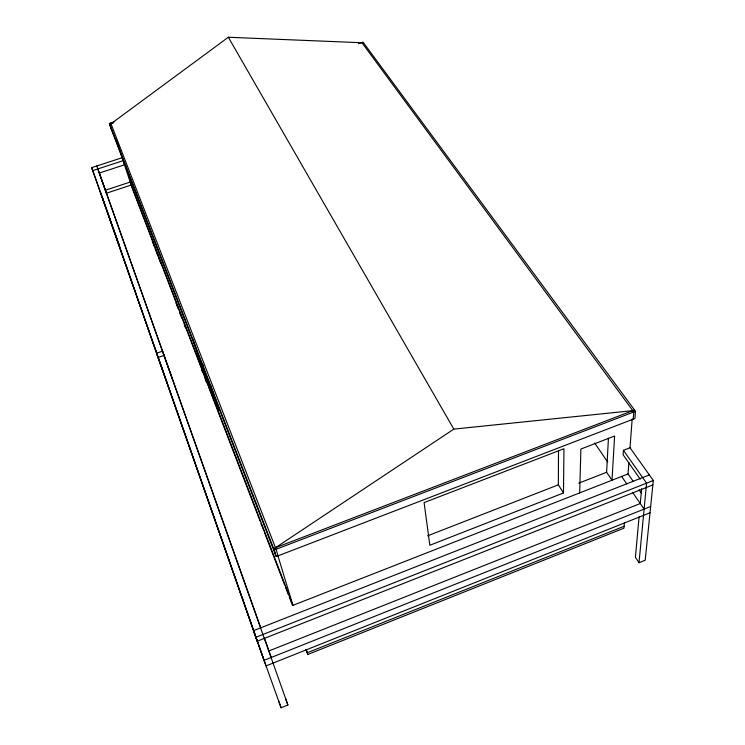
<?xml version="1.0" encoding="UTF-8"?>
<svg xmlns="http://www.w3.org/2000/svg" width="745" height="745" viewBox="0 0 745 745"><rect width="100%" height="100%" fill="white"/><g stroke="black" fill="none" stroke-linecap="round" stroke-linejoin="round"><path stroke-width="1.12" d="M563.49 492.966L563.956 448.714L424.101 502.586L429.837 545.265L563.49 492.966L558.35 484.846L558.517 450.753M579.685 492.901L580.876 449.039L614.625 436.011L611.999 480.227L606.607 472.293L608.432 438.228M632.179 418.96L630.009 447.764L623.435 450.325L623.127 454.776L640.244 479.165M624.357 522.822L623.956 528.168L307.806 654.464L306.046 649.491M633.222 481.391L628.044 473.941L628.901 462.505M633.25 419.146L633.79 411.976L361.837 42.577M358.522 43.638L363.057 42.186L635.494 411.324L634.936 418.494L276.199 556.543L111.545 129.965L109.394 123.465L114.013 121.994M639.08 516.769L635.42 557.279L639.014 562.745L645.207 560.24L653.3 480.497L630.009 447.764M641.613 488.795L640.272 503.536L268.982 650.916M639.014 562.745L646.567 483.151L623.435 450.325M110.968 123.772L228.343 37.25L363.523 42.819M275.482 547.724L453.826 429.12L632.812 410.644M649.333 474.919L253.44 630.68L281.07 707.75L287.896 704.984L96.794 165.967M650.022 512.774L266.03 665.9L102.438 197.816M307.285 652.741L624.096 526.268M650.664 506.488L264.028 660.34L100.333 191.893M652.843 484.93L257.165 641.24L91.7 167.625L122.161 157.717L123.288 160.631L124.648 164.757L99.29 173.036L260.806 627.905M255.749 637.31L653.3 480.497M105.324 190.245L130.198 182.069L292.934 605.35L628.044 473.941M427.63 535.813L558.35 484.846M578.772 483.17L606.607 472.293M634.507 409.992L273.601 548.441L275.603 554.978M276.199 556.543L274.207 550.006L635.494 411.324M210.77 385.621L218.462 409.862L201.476 365.739L203.459 365.031M158.024 357.498L164.096 355.356M131.325 185.002L106.386 193.225L97.846 168.929M92.734 170.586L123.288 160.631M113.184 123.065L109.673 124.192L111.825 130.682M639.042 489.772L641.631 493.497M621.628 476.455L626.778 483.924M632.561 492.333L644.099 509.096M594.668 443.033L607.762 462.151M228.343 37.25L453.826 429.12M110.688 123.055L276.088 549.288L278.071 555.826M109.394 123.465L274.207 550.006M124.648 164.757L123.521 161.842L132.154 188.019L207.995 385.454M208.833 387.624L260.089 521.062M260.918 523.232L263.842 530.822M264.671 532.992L284.674 585.067M285.503 587.237L288.427 594.827M289.256 596.996L292.17 604.595M152.241 241.166L154.308 246.558M155.137 248.709L158.033 256.261M158.853 258.413L160.929 263.804M176.016 303.122L178.074 308.477M179.713 312.76L181.771 318.124M184.239 324.55L185.477 327.763M201.439 369.362L202.649 372.509M205.071 378.823L206.281 381.971M166.88 382.315L156.534 353.251L162.587 351.119L172.812 380.201M264.307 637.767L271.301 657.444M285.642 698.633L287.896 704.984M91.7 167.625L119.675 246.306L118.623 243.298M278.844 701.38L281.07 707.75M116.369 140.153L123.186 160.808M192.992 339.245L201.476 365.739M277.801 555.379L292.934 605.35M306.288 649.454L307.806 654.464"/></g></svg>
